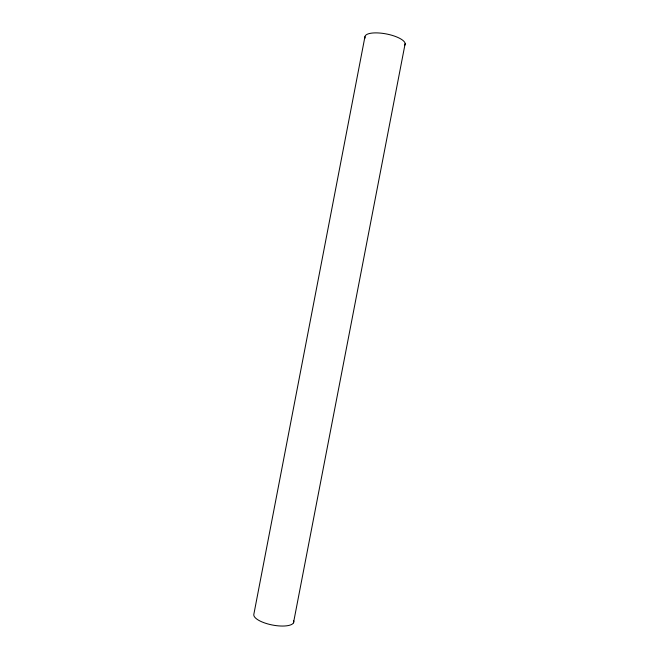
<?xml version="1.0" encoding="UTF-8"?>
<svg xmlns="http://www.w3.org/2000/svg" width="659" height="659" viewBox="0 0 659 659"><rect width="100%" height="100%" fill="white"/><g stroke="black" fill="none" stroke-linecap="round" stroke-linejoin="round"><path stroke-width="0.99" d="M364.954 36.657L253.839 614.328A20.347 6.911 10.9 0 0 274.202 625.342A20.347 6.911 10.9 0 0 293.675 620.803M293.486 622.862L405.161 43.543M365.152 38.033A20.462 6.631 10.9 0 1 386.034 33.889A20.462 6.631 10.9 0 1 404.585 45.446"/></g></svg>
